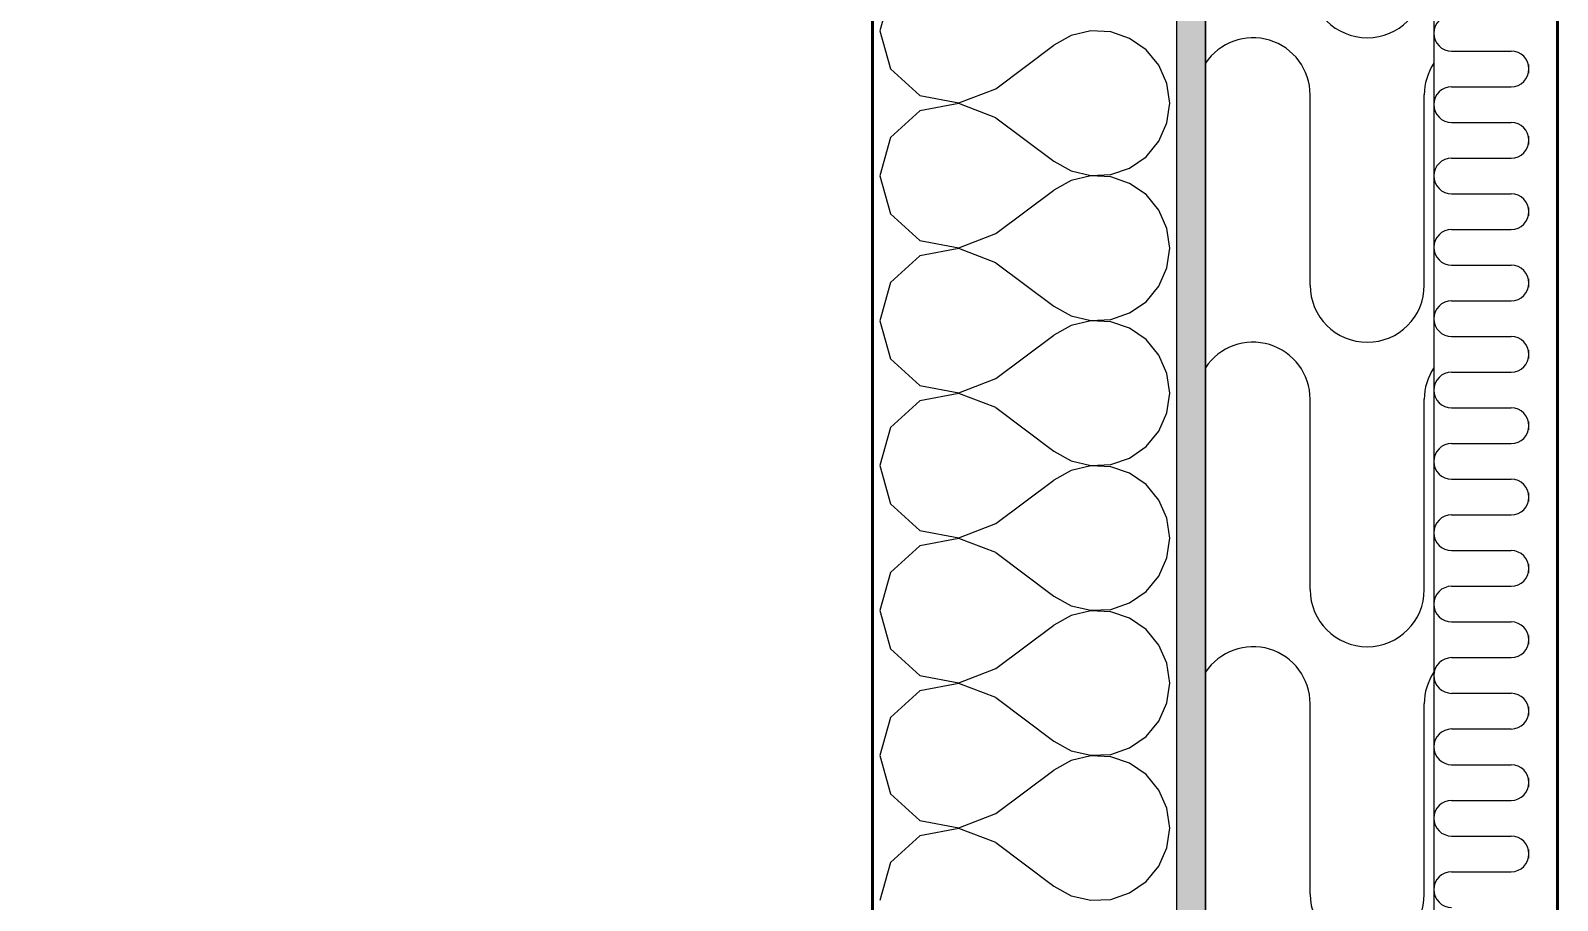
# Model space of a CAD drawing. Header units: millimetres. Extents: x -3100 to 17162, y -19566 to 10100.
# Drawn here: x -803 to 0, y 2629 to 3086 of the extents above; entities that cross this region are included whole.
import ezdxf

# ---------------------------------------------------------------- set-up
doc = ezdxf.new("R2010")
doc.units = ezdxf.units.MM
doc.header["$MEASUREMENT"] = 0
doc.linetypes.add('Wipeout_Contour', pattern=[1000, 0, -1000])
for name, color, linetype in [('Externí - moduly', 7, 'Continuous'), ('Konstrukce - svislé nosné', 7, 'Continuous'), ('Konstrukce – Dělicí čáry vrstev', 7, 'Continuous'), ('Kóty - SP', 7, 'Continuous'), ('Výplně – Řezové', 7, 'Continuous')]:
    doc.layers.add(name, color=color, linetype=linetype)
doc.styles.add('GENEROVANÝ_STYL_1', font='Arial.ttf')
doc.dimstyles.new('GENEROVANÝ_STYL__1', dxfattribs={"dimtxt": 134.999996, "dimasz": 114, "dimexe": 0.18, "dimexo": 0.0625, "dimgap": 0, "dimtad": 1, "dimtih": 1, "dimtoh": 1, "dimdec": 0, "dimzin": 0, "dimdsep": 46, "dimtxsty": 'GENEROVANÝ_STYL_1', "dimblk": 'ARROWHEAD_2', "dimblk1": 'ARROWHEAD_2', "dimblk2": 'ARROWHEAD_2', "dimcen": 0.09, "dimse1": 1, "dimse2": 1, "dimclrd": 256, "dimclre": 256, "dimclrt": 256, "dimazin": 0, "dimtfac": 1, "dimtdec": 4, "dimtmove": 0, "dimatfit": 3, "dimfxl": 1, "dimtolj": 1, "dimtzin": 0, "dimarcsym": 0})
doc.dimstyles.new('GENEROVANÝ_STYL__2', dxfattribs={"dimtxt": 134.999996, "dimasz": 114, "dimexe": 0.18, "dimexo": 0.0625, "dimgap": 0, "dimtad": 1, "dimdec": 0, "dimzin": 0, "dimdsep": 46, "dimtxsty": 'GENEROVANÝ_STYL_1', "dimblk": 'ARROWHEAD_2', "dimblk1": 'ARROWHEAD_2', "dimblk2": 'ARROWHEAD_2', "dimcen": 0.09, "dimse1": 1, "dimse2": 1, "dimclrd": 256, "dimclre": 256, "dimclrt": 256, "dimazin": 0, "dimtfac": 1, "dimtdec": 4, "dimtmove": 0, "dimatfit": 3, "dimfxl": 1, "dimtolj": 1, "dimtzin": 0, "dimarcsym": 0})
doc.dimstyles.new('GENEROVANÝ_STYL__3', dxfattribs={"dimtxt": 134.999996, "dimasz": 114, "dimexe": 0.18, "dimexo": 0.0625, "dimgap": 0, "dimtad": 1, "dimdec": 0, "dimzin": 0, "dimdsep": 46, "dimtxsty": 'GENEROVANÝ_STYL_1', "dimblk": 'ARROWHEAD_2', "dimblk1": 'ARROWHEAD_2', "dimblk2": 'ARROWHEAD_2', "dimcen": 0.09, "dimse1": 1, "dimse2": 1, "dimclrd": 256, "dimclre": 256, "dimclrt": 256, "dimazin": 0, "dimtfac": 1, "dimtdec": 4, "dimtmove": 2, "dimatfit": 3, "dimfxl": 1, "dimtolj": 1, "dimtzin": 0, "dimarcsym": 0})
pattern_1 = [(0, (0, 0), (0, 56.25), [0, -56.25])]

# ---------------------------------------------------------------- blocks, each defined once
blk = doc.blocks.new('*X33')
at = {"layer": 'Výplně – Řezové', "color": 53, "linetype": 'Continuous', "lineweight": 13, "true_color": 0xeccf4f}
for p, q in [((-113.36, 3085.01), (-119.86, 3094.74)), ((-111.07, 3073.52), (-113.36, 3085.01)), ((-113.36, 3062.04), (-111.07, 3073.52)), ((-119.86, 3052.31), (-113.36, 3062.04)), ((-129.59, 3045.81), (-119.86, 3052.31)), ((-185, 3043.52), (-141.07, 3043.52)), ((-141.07, 3043.52), (-129.59, 3045.81)), ((-81.07, 3043.52), (-92.55, 3041.24)), ((-81.07, 3043.52), (-65, 3043.52)), ((-102.29, 3034.74), (-108.79, 3025.01)), ((-92.55, 3041.24), (-102.29, 3034.74)), ((-108.79, 3025.01), (-111.07, 3013.52)), ((-111.07, 3013.52), (-108.79, 3002.04)), ((-108.79, 3002.04), (-102.29, 2992.31)), ((-102.29, 2992.31), (-92.55, 2985.81)), ((-92.55, 2985.81), (-81.07, 2983.52)), ((-185, 2983.52), (-141.07, 2983.52)), ((-129.59, 2981.24), (-141.07, 2983.52)), ((-119.86, 2974.74), (-129.59, 2981.24)), ((-81.07, 2983.52), (-65, 2983.52)), ((-113.36, 2965.01), (-119.86, 2974.74)), ((-111.07, 2953.52), (-113.36, 2965.01)), ((-113.36, 2942.04), (-111.07, 2953.52)), ((-119.86, 2932.31), (-113.36, 2942.04)), ((-129.59, 2925.81), (-119.86, 2932.31)), ((-185, 2923.52), (-141.07, 2923.52)), ((-141.07, 2923.52), (-129.59, 2925.81)), ((-81.07, 2923.52), (-92.55, 2921.24)), ((-81.07, 2923.52), (-65, 2923.52)), ((-102.29, 2914.74), (-108.79, 2905.01)), ((-92.55, 2921.24), (-102.29, 2914.74)), ((-108.79, 2905.01), (-111.07, 2893.52)), ((-111.07, 2893.52), (-108.79, 2882.04)), ((-108.79, 2882.04), (-102.29, 2872.31)), ((-102.29, 2872.31), (-92.55, 2865.81)), ((-92.55, 2865.81), (-81.07, 2863.52)), ((-185, 2863.52), (-141.07, 2863.52)), ((-129.59, 2861.24), (-141.07, 2863.52)), ((-119.86, 2854.74), (-129.59, 2861.24)), ((-81.07, 2863.52), (-65, 2863.52)), ((-113.36, 2845.01), (-119.86, 2854.74)), ((-111.07, 2833.52), (-113.36, 2845.01)), ((-113.36, 2822.04), (-111.07, 2833.52)), ((-119.86, 2812.31), (-113.36, 2822.04)), ((-129.59, 2805.81), (-119.86, 2812.31)), ((-185, 2803.52), (-141.07, 2803.52)), ((-141.07, 2803.52), (-129.59, 2805.81)), ((-92.55, 2801.24), (-102.29, 2794.74)), ((-81.07, 2803.52), (-92.55, 2801.24)), ((-81.07, 2803.52), (-65, 2803.52)), ((-102.29, 2794.74), (-108.79, 2785.01)), ((-108.79, 2785.01), (-111.07, 2773.52)), ((-111.07, 2773.52), (-108.79, 2762.04)), ((-108.79, 2762.04), (-102.29, 2752.31)), ((-102.29, 2752.31), (-92.55, 2745.81)), ((-92.55, 2745.81), (-81.07, 2743.52)), ((-185, 2743.52), (-141.07, 2743.52)), ((-129.59, 2741.24), (-141.07, 2743.52)), ((-119.86, 2734.74), (-129.59, 2741.24)), ((-81.07, 2743.52), (-65, 2743.52)), ((-113.36, 2725.01), (-119.86, 2734.74)), ((-111.07, 2713.52), (-113.36, 2725.01)), ((-113.36, 2702.04), (-111.07, 2713.52)), ((-119.86, 2692.31), (-113.36, 2702.04)), ((-129.59, 2685.81), (-119.86, 2692.31)), ((-185, 2683.52), (-141.07, 2683.52)), ((-141.07, 2683.52), (-129.59, 2685.81)), ((-92.55, 2681.24), (-102.29, 2674.74)), ((-81.07, 2683.52), (-92.55, 2681.24)), ((-81.07, 2683.52), (-65, 2683.52)), ((-102.29, 2674.74), (-108.79, 2665.01)), ((-108.79, 2665.01), (-111.07, 2653.52)), ((-111.07, 2653.52), (-108.79, 2642.04)), ((-108.79, 2642.04), (-102.29, 2632.31)), ((-102.29, 2632.31), (-92.55, 2625.81))]:
    blk.add_line(p, q, dxfattribs=at)
blk = doc.blocks.new('výplň_1')
at = {"color": 254, "linetype": 'Wipeout_Contour', "lineweight": 0, "ltscale": 9352.753323}
blk.add_wipeout([(-65, 4189), (-185, 4189), (-185, -465), (-65, -465)], dxfattribs=at).dxf.layer = 'Výplně – Řezové'
at = {"layer": 'Výplně – Řezové', "color": 7, "linetype": 'Continuous', "lineweight": 13, "flags": 128}
blk.add_lwpolyline([(-65, 4189), (-65, -465), (-185, -465), (-185, 4189)], close=True, dxfattribs=at)
at = {"layer": 'Výplně – Řezové', "color": 53, "linetype": 'Continuous', "lineweight": 13, "true_color": 0xeccf4f}
blk.add_blockref('*X33', (0, 0), dxfattribs=at)
blk = doc.blocks.new('*X185')
at = {"layer": 'Výplně – Řezové', "color": 53, "linetype": 'Continuous', "lineweight": 13, "true_color": 0xeccf4f}
for p, q in [((-55.63, 3075), (-24.38, 3075)), ((-55.63, 3056.25), (-24.38, 3056.25)), ((-55.63, 3037.5), (-24.38, 3037.5)), ((-55.63, 3018.75), (-24.38, 3018.75)), ((-55.63, 3000), (-24.38, 3000)), ((-55.63, 2981.25), (-24.38, 2981.25)), ((-55.63, 2962.5), (-24.38, 2962.5)), ((-55.63, 2943.75), (-24.38, 2943.75)), ((-55.63, 2925), (-24.38, 2925)), ((-55.63, 2906.25), (-24.38, 2906.25)), ((-55.63, 2887.5), (-24.38, 2887.5)), ((-55.63, 2868.75), (-24.38, 2868.75)), ((-55.63, 2850), (-24.38, 2850)), ((-55.63, 2831.25), (-24.38, 2831.25)), ((-55.63, 2812.5), (-24.38, 2812.5)), ((-55.63, 2793.75), (-24.38, 2793.75)), ((-55.63, 2775), (-24.38, 2775)), ((-55.63, 2756.25), (-24.38, 2756.25)), ((-55.63, 2737.5), (-24.38, 2737.5)), ((-55.63, 2718.75), (-24.38, 2718.75)), ((-55.63, 2700), (-24.38, 2700)), ((-55.63, 2681.25), (-24.38, 2681.25)), ((-55.63, 2662.5), (-24.38, 2662.5)), ((-55.63, 2643.75), (-24.38, 2643.75))]:
    blk.add_line(p, q, dxfattribs=at)
for centre, start, end in [((-55.63, 3084.37), 90, 270), ((-24.38, 3065.62), 270, 90), ((-55.63, 3046.87), 90, 270), ((-24.38, 3028.12), 270, 90), ((-55.63, 3009.37), 90, 270), ((-24.38, 2990.62), 270, 90), ((-55.63, 2971.87), 90, 270), ((-24.38, 2953.12), 270, 90), ((-55.63, 2934.37), 90, 270), ((-24.38, 2915.62), 270, 90), ((-55.63, 2896.87), 90, 270), ((-24.38, 2878.12), 270, 90), ((-55.63, 2859.37), 90, 270), ((-24.38, 2840.62), 270, 90), ((-55.63, 2821.87), 90, 270), ((-24.38, 2803.12), 270, 90), ((-55.63, 2784.37), 90, 270), ((-24.38, 2765.62), 270, 90), ((-55.63, 2746.87), 90, 270), ((-24.38, 2728.12), 270, 90), ((-55.63, 2709.37), 90, 270), ((-24.38, 2690.62), 270, 90), ((-55.63, 2671.87), 90, 270), ((-24.38, 2653.12), 270, 90), ((-55.63, 2634.37), 90, 270)]:
    blk.add_arc(centre, 9.38, start, end, dxfattribs=at)
blk = doc.blocks.new('*X189')
at = {"layer": 'Výplně – Řezové', "color": 53, "linetype": 'Continuous', "lineweight": 13, "true_color": 0xeccf4f}
for p, q in [((-183.29, 3091.11), (-185, 3082.5)), ((-185, 3082.5), (-183.29, 3073.89)), ((-183.29, 3073.89), (-178.41, 3066.59)), ((-178.41, 3066.59), (-171.11, 3061.71)), ((-171.11, 3061.71), (-162.5, 3060)), ((-162.5, 3060), (-87.5, 3060)), ((-78.89, 3058.29), (-87.5, 3060)), ((-71.59, 3053.41), (-78.89, 3058.29)), ((-66.71, 3046.11), (-71.59, 3053.41)), ((-65, 3037.5), (-66.71, 3046.11)), ((-66.71, 3028.89), (-65, 3037.5)), ((-71.59, 3021.59), (-66.71, 3028.89)), ((-78.89, 3016.71), (-71.59, 3021.59)), ((-171.11, 3013.29), (-178.41, 3008.41)), ((-162.5, 3015), (-171.11, 3013.29)), ((-162.5, 3015), (-87.5, 3015)), ((-87.5, 3015), (-78.89, 3016.71)), ((-178.41, 3008.41), (-183.29, 3001.11)), ((-183.29, 3001.11), (-185, 2992.5)), ((-185, 2992.5), (-183.29, 2983.89)), ((-183.29, 2983.89), (-178.41, 2976.59)), ((-178.41, 2976.59), (-171.11, 2971.71)), ((-171.11, 2971.71), (-162.5, 2970)), ((-162.5, 2970), (-87.5, 2970)), ((-78.89, 2968.29), (-87.5, 2970)), ((-71.59, 2963.41), (-78.89, 2968.29)), ((-66.71, 2956.11), (-71.59, 2963.41)), ((-65, 2947.5), (-66.71, 2956.11)), ((-66.71, 2938.89), (-65, 2947.5)), ((-71.59, 2931.59), (-66.71, 2938.89)), ((-78.89, 2926.71), (-71.59, 2931.59)), ((-171.11, 2923.29), (-178.41, 2918.41)), ((-162.5, 2925), (-171.11, 2923.29)), ((-162.5, 2925), (-87.5, 2925)), ((-87.5, 2925), (-78.89, 2926.71)), ((-178.41, 2918.41), (-183.29, 2911.11)), ((-183.29, 2911.11), (-185, 2902.5)), ((-185, 2902.5), (-183.29, 2893.89)), ((-183.29, 2893.89), (-178.41, 2886.59)), ((-178.41, 2886.59), (-171.11, 2881.71)), ((-171.11, 2881.71), (-162.5, 2880)), ((-162.5, 2880), (-87.5, 2880)), ((-78.89, 2878.29), (-87.5, 2880)), ((-71.59, 2873.41), (-78.89, 2878.29)), ((-66.71, 2866.11), (-71.59, 2873.41)), ((-65, 2857.5), (-66.71, 2866.11)), ((-66.71, 2848.89), (-65, 2857.5)), ((-78.89, 2836.71), (-71.59, 2841.59)), ((-71.59, 2841.59), (-66.71, 2848.89)), ((-171.11, 2833.29), (-178.41, 2828.41)), ((-162.5, 2835), (-171.11, 2833.29)), ((-162.5, 2835), (-87.5, 2835)), ((-87.5, 2835), (-78.89, 2836.71)), ((-178.41, 2828.41), (-183.29, 2821.11)), ((-183.29, 2821.11), (-185, 2812.5)), ((-185, 2812.5), (-183.29, 2803.89)), ((-183.29, 2803.89), (-178.41, 2796.59)), ((-178.41, 2796.59), (-171.11, 2791.71)), ((-171.11, 2791.71), (-162.5, 2790)), ((-162.5, 2790), (-87.5, 2790)), ((-78.89, 2788.29), (-87.5, 2790)), ((-71.59, 2783.41), (-78.89, 2788.29)), ((-66.71, 2776.11), (-71.59, 2783.41)), ((-65, 2767.5), (-66.71, 2776.11)), ((-66.71, 2758.89), (-65, 2767.5)), ((-71.59, 2751.59), (-66.71, 2758.89)), ((-162.5, 2745), (-171.11, 2743.29)), ((-162.5, 2745), (-87.5, 2745)), ((-87.5, 2745), (-78.89, 2746.71)), ((-78.89, 2746.71), (-71.59, 2751.59)), ((-178.41, 2738.41), (-183.29, 2731.11)), ((-171.11, 2743.29), (-178.41, 2738.41)), ((-183.29, 2731.11), (-185, 2722.5)), ((-185, 2722.5), (-183.29, 2713.89)), ((-183.29, 2713.89), (-178.41, 2706.59)), ((-178.41, 2706.59), (-171.11, 2701.71)), ((-171.11, 2701.71), (-162.5, 2700)), ((-162.5, 2700), (-87.5, 2700)), ((-78.89, 2698.29), (-87.5, 2700)), ((-71.59, 2693.41), (-78.89, 2698.29)), ((-66.71, 2686.11), (-71.59, 2693.41)), ((-65, 2677.5), (-66.71, 2686.11)), ((-66.71, 2668.89), (-65, 2677.5)), ((-71.59, 2661.59), (-66.71, 2668.89)), ((-87.5, 2655), (-78.89, 2656.71)), ((-78.89, 2656.71), (-71.59, 2661.59)), ((-171.11, 2653.29), (-178.41, 2648.41)), ((-162.5, 2655), (-171.11, 2653.29)), ((-162.5, 2655), (-87.5, 2655)), ((-183.29, 2641.11), (-185, 2632.5)), ((-178.41, 2648.41), (-183.29, 2641.11)), ((-185, 2632.5), (-183.29, 2623.89))]:
    blk.add_line(p, q, dxfattribs=at)
blk = doc.blocks.new('*X195')
at = {"layer": 'Výplně – Řezové', "color": 53, "linetype": 'Continuous', "lineweight": 13, "true_color": 0xeccf4f}
for p, q in [((-350.5, 3105.74), (-356.19, 3085.71)), ((-356.19, 3085.71), (-350.5, 3065.69)), ((-255.56, 3083.18), (-264.76, 3078.1)), ((-245.33, 3085.56), (-255.56, 3083.18)), ((-234.83, 3085.05), (-245.33, 3085.56)), ((-224.87, 3081.69), (-234.83, 3085.05)), ((-295.24, 3055.24), (-264.76, 3078.1)), ((-216.21, 3075.74), (-224.87, 3081.69)), ((-209.5, 3067.65), (-216.21, 3075.74)), ((-205.26, 3058.03), (-209.5, 3067.65)), ((-350.5, 3065.69), (-335.13, 3051.64)), ((-203.81, 3047.62), (-205.26, 3058.03)), ((-335.13, 3051.64), (-314.67, 3047.77)), ((-314.67, 3047.77), (-295.24, 3055.24)), ((-335.13, 3043.6), (-350.5, 3029.55)), ((-314.67, 3047.47), (-335.13, 3043.6)), ((-295.24, 3040), (-314.67, 3047.47)), ((-205.26, 3037.21), (-203.81, 3047.62)), ((-295.24, 3040), (-264.76, 3017.14)), ((-209.5, 3027.59), (-205.26, 3037.21)), ((-350.5, 3029.55), (-356.19, 3009.52)), ((-216.21, 3019.5), (-209.5, 3027.59)), ((-224.87, 3013.55), (-216.21, 3019.5)), ((-264.76, 3017.14), (-255.56, 3012.06)), ((-255.56, 3012.06), (-245.33, 3009.68)), ((-245.33, 3009.68), (-234.83, 3010.19)), ((-234.83, 3010.19), (-224.87, 3013.55)), ((-356.19, 3009.52), (-350.5, 2989.5)), ((-295.24, 2979.05), (-264.76, 3001.9)), ((-255.56, 3006.99), (-264.76, 3001.9)), ((-245.33, 3009.37), (-255.56, 3006.99)), ((-234.83, 3008.86), (-245.33, 3009.37)), ((-224.87, 3005.5), (-234.83, 3008.86)), ((-216.21, 2999.55), (-224.87, 3005.5)), ((-209.5, 2991.46), (-216.21, 2999.55)), ((-350.5, 2989.5), (-335.13, 2975.45)), ((-205.26, 2981.84), (-209.5, 2991.46)), ((-314.67, 2971.58), (-295.24, 2979.05)), ((-203.81, 2971.43), (-205.26, 2981.84)), ((-335.13, 2975.45), (-314.67, 2971.58)), ((-314.67, 2971.27), (-335.13, 2967.41)), ((-295.24, 2963.81), (-314.67, 2971.27)), ((-205.26, 2961.02), (-203.81, 2971.43)), ((-335.13, 2967.41), (-350.5, 2953.36)), ((-295.24, 2963.81), (-264.76, 2940.95)), ((-209.5, 2951.4), (-205.26, 2961.02)), ((-350.5, 2953.36), (-356.19, 2933.33)), ((-216.21, 2943.31), (-209.5, 2951.4)), ((-264.76, 2940.95), (-255.56, 2935.87)), ((-224.87, 2937.36), (-216.21, 2943.31)), ((-356.19, 2933.33), (-350.5, 2913.31)), ((-255.56, 2930.8), (-264.76, 2925.71)), ((-255.56, 2935.87), (-245.33, 2933.49)), ((-245.33, 2933.18), (-255.56, 2930.8)), ((-245.33, 2933.49), (-234.83, 2934)), ((-234.83, 2932.67), (-245.33, 2933.18)), ((-234.83, 2934), (-224.87, 2937.36)), ((-224.87, 2929.31), (-234.83, 2932.67)), ((-295.24, 2902.86), (-264.76, 2925.71)), ((-216.21, 2923.36), (-224.87, 2929.31)), ((-209.5, 2915.27), (-216.21, 2923.36)), ((-205.26, 2905.65), (-209.5, 2915.27)), ((-350.5, 2913.31), (-335.13, 2899.26)), ((-203.81, 2895.24), (-205.26, 2905.65)), ((-335.13, 2899.26), (-314.67, 2895.39)), ((-314.67, 2895.39), (-295.24, 2902.86)), ((-335.13, 2891.22), (-350.5, 2877.17)), ((-314.67, 2895.08), (-335.13, 2891.22)), ((-295.24, 2887.62), (-314.67, 2895.08)), ((-205.26, 2884.83), (-203.81, 2895.24)), ((-295.24, 2887.62), (-264.76, 2864.76)), ((-209.5, 2875.21), (-205.26, 2884.83)), ((-350.5, 2877.17), (-356.19, 2857.14)), ((-216.21, 2867.12), (-209.5, 2875.21)), ((-224.87, 2861.16), (-216.21, 2867.12)), ((-264.76, 2864.76), (-255.56, 2859.68)), ((-255.56, 2859.68), (-245.33, 2857.3)), ((-245.33, 2857.3), (-234.83, 2857.81)), ((-234.83, 2857.81), (-224.87, 2861.16)), ((-356.19, 2857.14), (-350.5, 2837.12)), ((-295.24, 2826.67), (-264.76, 2849.52)), ((-255.56, 2854.61), (-264.76, 2849.52)), ((-245.33, 2856.99), (-255.56, 2854.61)), ((-234.83, 2856.48), (-245.33, 2856.99)), ((-224.87, 2853.12), (-234.83, 2856.48)), ((-216.21, 2847.17), (-224.87, 2853.12)), ((-209.5, 2839.08), (-216.21, 2847.17)), ((-350.5, 2837.12), (-335.13, 2823.07)), ((-205.26, 2829.46), (-209.5, 2839.08)), ((-314.67, 2819.2), (-295.24, 2826.67)), ((-203.81, 2819.05), (-205.26, 2829.46)), ((-335.13, 2823.07), (-314.67, 2819.2)), ((-314.67, 2818.89), (-335.13, 2815.03)), ((-295.24, 2811.43), (-314.67, 2818.89)), ((-205.26, 2808.64), (-203.81, 2819.05)), ((-335.13, 2815.03), (-350.5, 2800.98)), ((-295.24, 2811.43), (-264.76, 2788.57)), ((-209.5, 2799.02), (-205.26, 2808.64)), ((-350.5, 2800.98), (-356.19, 2780.95)), ((-216.21, 2790.93), (-209.5, 2799.02)), ((-264.76, 2788.57), (-255.56, 2783.49)), ((-224.87, 2784.97), (-216.21, 2790.93)), ((-356.19, 2780.95), (-350.5, 2760.92)), ((-255.56, 2778.42), (-264.76, 2773.33)), ((-255.56, 2783.49), (-245.33, 2781.11)), ((-245.33, 2780.8), (-255.56, 2778.42)), ((-245.33, 2781.11), (-234.83, 2781.62)), ((-234.83, 2780.29), (-245.33, 2780.8)), ((-234.83, 2781.62), (-224.87, 2784.97)), ((-224.87, 2776.93), (-234.83, 2780.29)), ((-295.24, 2750.48), (-264.76, 2773.33)), ((-216.21, 2770.98), (-224.87, 2776.93)), ((-209.5, 2762.88), (-216.21, 2770.98)), ((-205.26, 2753.27), (-209.5, 2762.88)), ((-350.5, 2760.92), (-335.13, 2746.88)), ((-203.81, 2742.86), (-205.26, 2753.27)), ((-335.13, 2746.88), (-314.67, 2743.01)), ((-314.67, 2743.01), (-295.24, 2750.48)), ((-335.13, 2738.84), (-350.5, 2724.79)), ((-314.67, 2742.7), (-335.13, 2738.84)), ((-295.24, 2735.24), (-314.67, 2742.7)), ((-205.26, 2732.45), (-203.81, 2742.86)), ((-295.24, 2735.24), (-264.76, 2712.38)), ((-209.5, 2722.83), (-205.26, 2732.45)), ((-350.5, 2724.79), (-356.19, 2704.76)), ((-216.21, 2714.74), (-209.5, 2722.83)), ((-224.87, 2708.78), (-216.21, 2714.74)), ((-264.76, 2712.38), (-255.56, 2707.29)), ((-255.56, 2707.29), (-245.33, 2704.92)), ((-245.33, 2704.92), (-234.83, 2705.43)), ((-234.83, 2705.43), (-224.87, 2708.78)), ((-356.19, 2704.76), (-350.5, 2684.73)), ((-295.24, 2674.29), (-264.76, 2697.14)), ((-255.56, 2702.23), (-264.76, 2697.14)), ((-245.33, 2704.61), (-255.56, 2702.23)), ((-234.83, 2704.1), (-245.33, 2704.61)), ((-224.87, 2700.74), (-234.83, 2704.1)), ((-216.21, 2694.79), (-224.87, 2700.74)), ((-209.5, 2686.69), (-216.21, 2694.79)), ((-350.5, 2684.73), (-335.13, 2670.69)), ((-205.26, 2677.08), (-209.5, 2686.69)), ((-314.67, 2666.82), (-295.24, 2674.29)), ((-203.81, 2666.67), (-205.26, 2677.08)), ((-335.13, 2670.69), (-314.67, 2666.82)), ((-314.67, 2666.51), (-335.13, 2662.64)), ((-295.24, 2659.05), (-314.67, 2666.51)), ((-205.26, 2656.26), (-203.81, 2666.67)), ((-335.13, 2662.64), (-350.5, 2648.6)), ((-295.24, 2659.05), (-264.76, 2636.19)), ((-350.5, 2648.6), (-356.19, 2628.57)), ((-209.5, 2646.64), (-205.26, 2656.26)), ((-216.21, 2638.55), (-209.5, 2646.64)), ((-264.76, 2636.19), (-255.56, 2631.1)), ((-234.83, 2629.23), (-224.87, 2632.59)), ((-224.87, 2632.59), (-216.21, 2638.55)), ((-255.56, 2631.1), (-245.33, 2628.73)), ((-245.33, 2628.73), (-234.83, 2629.23))]:
    blk.add_line(p, q, dxfattribs=at)
blk = doc.blocks.new('Zeď_10', base_point=(0, 7400))
at = {"color": 254, "linetype": 'Wipeout_Contour', "lineweight": 0, "ltscale": 7016.246685}
blk.add_wipeout([(0, 0), (0, 3500), (-15, 3500), (-15, 0)], dxfattribs=at).dxf.layer = 'Výplně – Řezové'
at = {"layer": 'Výplně – Řezové', "linetype": 'Continuous', "lineweight": 13, "true_color": 0xa8a8a8}
h = blk.add_hatch(dxfattribs=at)
h.set_pattern_fill('Sádra', color=253, style=0, pattern_type=2)
h.set_pattern_definition(pattern_1)
h.paths.add_polyline_path([(0, 0), (0, 3500), (-15, 3500), (-15, 0)])
at = {"layer": 'Konstrukce - svislé nosné', "color": 7, "linetype": 'Continuous', "lineweight": 40, "flags": 128}
blk.add_lwpolyline([(0, 0), (0, 3500)], dxfattribs=at)
at = {"color": 254, "linetype": 'Wipeout_Contour', "lineweight": 0, "ltscale": 7119.156329}
blk.add_wipeout([(-15, -15), (-15, 3515), (-65, 3515), (-65, -15)], dxfattribs=at).dxf.layer = 'Výplně – Řezové'
at = {"layer": 'Konstrukce - svislé nosné', "color": 7, "lineweight": 40}
blk.add_blockref('*X185', (0, 0), dxfattribs=at)
at = {"color": 254, "linetype": 'Wipeout_Contour', "lineweight": 0, "ltscale": 8693.197565}
blk.add_wipeout([(-185, -65), (-65, -65), (-65, 4200), (-185, 4200)], dxfattribs=at).dxf.layer = 'Výplně – Řezové'
at = {"layer": 'Konstrukce – Dělicí čáry vrstev', "color": 7, "linetype": 'Continuous', "lineweight": 13}
blk.add_line((-65, -65), (-65, 4200), dxfattribs=at)
at = {"layer": 'Konstrukce - svislé nosné', "color": 7, "lineweight": 40}
blk.add_blockref('*X189', (0, 0), dxfattribs=at)
at = {"color": 254, "linetype": 'Wipeout_Contour', "lineweight": 0, "ltscale": 8943.565882}
blk.add_wipeout([(-200, -185), (-185, -185), (-185, 4200), (-200, 4200)], dxfattribs=at).dxf.layer = 'Výplně – Řezové'
at = {"layer": 'Výplně – Řezové', "linetype": 'Continuous', "lineweight": 13, "true_color": 0xa8a8a8}
h = blk.add_hatch(dxfattribs=at)
h.set_pattern_fill('Sádra', color=253, style=0, pattern_type=2)
h.set_pattern_definition(pattern_1)
h.paths.add_polyline_path([(-200, -185), (-185, -185), (-185, 4200), (-200, 4200)])
at = {"layer": 'Konstrukce – Dělicí čáry vrstev', "color": 7, "linetype": 'Continuous', "lineweight": 13}
blk.add_line((-185, -185), (-185, 4200), dxfattribs=at)
at = {"color": 254, "linetype": 'Wipeout_Contour', "lineweight": 0, "ltscale": 9115.443639}
blk.add_wipeout([(-360, -200), (-200, -200), (-200, 4200), (-360, 4200)], dxfattribs=at).dxf.layer = 'Výplně – Řezové'
at = {"layer": 'Konstrukce - svislé nosné', "color": 7, "linetype": 'Continuous', "lineweight": 40, "flags": 128}
blk.add_lwpolyline([(-360, 4200), (-360, -760)], dxfattribs=at)
at = {"layer": 'Konstrukce – Dělicí čáry vrstev', "color": 7, "linetype": 'Continuous', "lineweight": 13}
blk.add_line((-200, -200), (-200, 4200), dxfattribs=at)
at = {"layer": 'Konstrukce - svislé nosné', "color": 7, "lineweight": 40}
blk.add_blockref('*X195', (0, 0), dxfattribs=at)
blk = doc.blocks.new('*X321')
at = {"layer": 'Výplně – Řezové', "color": 53, "linetype": 'Continuous', "lineweight": 13, "true_color": 0xeccf4f}
for p, q in [((-130, 2952), (-130, 3052)), ((-70, 2952), (-70, 3052)), ((-130, 2792), (-130, 2892)), ((-70, 2792), (-70, 2892)), ((-130, 2632), (-130, 2732)), ((-70, 2632), (-70, 2732))]:
    blk.add_line(p, q, dxfattribs=at)
for centre, start, end in [((-100, 3112), 180, 0), ((-160, 3052), 0, 146.44346), ((-40, 3052), 146.44353, 180), ((-100, 2952), 180, 0), ((-160, 2892), 0, 146.44346), ((-40, 2892), 146.44353, 180), ((-100, 2792), 180, 0), ((-160, 2732), 0, 146.44346), ((-40, 2732), 146.44352, 180), ((-100, 2632), 180, 0)]:
    blk.add_arc(centre, 30, start, end, dxfattribs=at)
blk = doc.blocks.new('výplň_2')
at = {"color": 254, "linetype": 'Wipeout_Contour', "lineweight": 0, "ltscale": 11218.261027}
blk.add_wipeout([(-185, -585), (285, -585), (285, -200), (165, -200), (165, -465), (-65, -465), (-65, 4189), (-185, 4189)], dxfattribs=at).dxf.layer = 'Výplně – Řezové'
at = {"layer": 'Výplně – Řezové', "color": 7, "linetype": 'Continuous', "lineweight": 13, "flags": 128}
blk.add_lwpolyline([(-185, -585), (-185, 4189), (-65, 4189), (-65, -465), (165, -465), (165, -200), (285, -200), (285, -585)], close=True, dxfattribs=at)
at = {"layer": 'Výplně – Řezové', "color": 53, "linetype": 'Continuous', "lineweight": 13, "true_color": 0xeccf4f}
blk.add_blockref('*X321', (0, 0), dxfattribs=at)
blk = doc.blocks.new('*D340')
at = {"layer": 'Kóty - SP', "color": 146, "linetype": 'Continuous', "lineweight": 13, "true_color": 0x1a4f6e}
for p, q in [((-1745.51, 4243.3), (-1595.51, 4156.7)), ((-1558.01, 4200), (-1783.01, 4200)), ((-1670.51, -760), (-1670.51, 4200)), ((-1745.51, -716.7), (-1595.51, -803.3)), ((-1558.01, -760), (-1783.01, -760))]:
    blk.add_line(p, q, dxfattribs=at)
at = {"layer": 'Kóty - SP', "color": 146, "lineweight": 13, "true_color": 0x1a4f6e, "insert": (-1697.51, 1488.35), "char_height": 135, "attachment_point": 7, "rotation": 90, "style": 'GENEROVANÝ_STYL_1'}
blk.add_mtext('\\A1;{\\pql;\\fArial|b0|i0|c0|p0;\\W1.000000;4\xa0960}', dxfattribs=at)
blk = doc.blocks.new('ARROWHEAD_2')
at = {"color": 0, "linetype": 'Continuous', "lineweight": 0}
for p, q in [((-0.3781, -0.655), (0.3781, 0.655)), ((0, 0), (-1, 0))]:
    blk.add_line(p, q, dxfattribs=at)
blk = doc.blocks.new('*D345')
at = {"layer": 'Kóty - SP', "color": 146, "linetype": 'Continuous', "lineweight": 13, "true_color": 0x1a4f6e}
for p, q in [((-2170.51, 7760), (-2170.51, 7833.35)), ((-2095.51, 7716.7), (-2245.51, 7803.3)), ((-2058.01, 7760), (-2283.01, 7760)), ((-2170.51, -760), (-2170.51, 7760)), ((-2245.51, -716.7), (-2095.51, -803.3)), ((-2058.01, -760), (-2283.01, -760)), ((-2170.51, -9460), (-2170.51, -760))]:
    blk.add_line(p, q, dxfattribs=at)
at = {"layer": 'Kóty - SP', "color": 146, "lineweight": 13, "true_color": 0x1a4f6e, "insert": (-2197.51, 3359.6), "char_height": 135, "attachment_point": 7, "rotation": 90, "style": 'GENEROVANÝ_STYL_1'}
blk.add_mtext('\\A1;{\\pql;\\fArial|b0|i0|c0|p0;\\W1.000000;8\xa0520}', dxfattribs=at)
blk = doc.blocks.new('*D346')
at = {"layer": 'Kóty - SP', "color": 146, "linetype": 'Continuous', "lineweight": 13, "true_color": 0x1a4f6e}
for p, q in [((-2670.51, 7760), (-2670.51, 7833.35)), ((-2595.51, 7716.7), (-2745.51, 7803.3)), ((-2558.01, 7760), (-2783.01, 7760)), ((-2670.51, -9460), (-2670.51, 7760)), ((-2745.51, -9416.7), (-2595.51, -9503.3)), ((-2558.01, -9460), (-2783.01, -9460)), ((-2670.51, -9533.35), (-2670.51, -9460))]:
    blk.add_line(p, q, dxfattribs=at)
at = {"layer": 'Kóty - SP', "color": 146, "lineweight": 13, "true_color": 0x1a4f6e, "insert": (-2697.51, -1133.14), "char_height": 135, "attachment_point": 7, "rotation": 90, "style": 'GENEROVANÝ_STYL_1'}
blk.add_mtext('\\A1;{\\pql;\\fArial|b0|i0|c0|p0;\\W1.000000;17\xa0220}', dxfattribs=at)
blk = doc.blocks.new('*D412')
at = {"layer": 'Kóty - SP', "color": 146, "linetype": 'Continuous', "lineweight": 13, "true_color": 0x1a4f6e}
for p, q in [((-360, 993.29), (-360, 1218.29)), ((-316.7, 1180.79), (-403.3, 1030.79)), ((43.3, 1180.79), (-43.3, 1030.79)), ((-433.35, 1105.79), (-360, 1105.79)), ((-360, 1105.79), (0, 1105.79))]:
    blk.add_line(p, q, dxfattribs=at)
at = {"layer": 'Kóty - SP', "color": 146, "lineweight": 13, "true_color": 0x1a4f6e, "insert": (-712.25, 1132.79), "char_height": 135, "attachment_point": 7, "style": 'GENEROVANÝ_STYL_1'}
blk.add_mtext('\\A1;{\\pql;\\fArial|b0|i0|c0|p0;\\W1.000000;360}', dxfattribs=at)
blk = doc.blocks.new('*D413')
at = {"layer": 'Kóty - SP', "color": 146, "linetype": 'Continuous', "lineweight": 13, "true_color": 0x1a4f6e}
for p, q in [((0, 993.29), (0, 1218.29)), ((6000, 993.29), (6000, 1218.29)), ((43.3, 1180.79), (-43.3, 1030.79)), ((6043.3, 1180.79), (5956.7, 1030.79)), ((-360, 1105.79), (0, 1105.79)), ((0, 1105.79), (6000, 1105.79))]:
    blk.add_line(p, q, dxfattribs=at)
at = {"layer": 'Kóty - SP', "color": 146, "lineweight": 13, "true_color": 0x1a4f6e, "char_height": 135, "attachment_point": 7, "style": 'GENEROVANÝ_STYL_1'}
for s, insert in [('\\A1;{\\pql;\\fArial|b0|i0|c0|p0;\\W1.000000;6\xa0000}', (2613.89, 1132.79)), ('\\A1;{\\pql;\\fArial|b0|i0|c0|p0;\\W1.000000;100}', (5647.75, 1132.79))]:
    blk.add_mtext(s, dxfattribs=dict(at, insert=insert))
blk = doc.blocks.new('*D421')
at = {"layer": 'Kóty - SP', "color": 146, "linetype": 'Continuous', "lineweight": 13, "true_color": 0x1a4f6e}
for p, q in [((0, 1411.19), (0, 1636.19)), ((3100, 1411.19), (3100, 1636.19)), ((43.3, 1598.69), (-43.3, 1448.69)), ((3143.3, 1598.69), (3056.7, 1448.69)), ((-73.35, 1523.69), (0, 1523.69)), ((0, 1523.69), (3100, 1523.69))]:
    blk.add_line(p, q, dxfattribs=at)
at = {"layer": 'Kóty - SP', "color": 146, "lineweight": 13, "true_color": 0x1a4f6e, "insert": (1318.35, 1550.69), "char_height": 135, "attachment_point": 7, "style": 'GENEROVANÝ_STYL_1'}
blk.add_mtext('\\A1;{\\pql;\\fArial|b0|i0|c0|p0;\\W1.000000;3\xa0100}', dxfattribs=at)

msp = doc.modelspace()

# ---------------------------------------------------------------- block references
at = {"layer": 'Výplně – Řezové', "color": 53, "linetype": 'Continuous', "lineweight": 13, "true_color": 0xeccf4f}
msp.add_blockref('výplň_1', (0, 0), dxfattribs=at)

# ---------------------------------------------------------------- next in the draw order: block references
at = {"layer": 'Konstrukce - svislé nosné', "color": 7, "lineweight": 40}
msp.add_blockref('Zeď_10', (0, 7400), dxfattribs=at)

# ---------------------------------------------------------------- next in the draw order: block references
at = {"layer": 'Výplně – Řezové', "color": 53, "linetype": 'Continuous', "lineweight": 13, "true_color": 0xeccf4f}
msp.add_blockref('výplň_2', (0, 0), dxfattribs=at)

# ---------------------------------------------------------------- next in the draw order: dimensions: what is measured, and where the dimension line sits
at = {"layer": 'Kóty - SP', "color": 146, "linetype": 'Continuous', "lineweight": 13, "true_color": 0x1a4f6e}
for base, p2, dimstyle, picture, middle in [((-2170.51, 7760), (-360, 7760), 'GENEROVANÝ_STYL__3', '*D345', (-2265.01, 3598.02)), ((-1670.51, 4200), (-360, 4200), 'GENEROVANÝ_STYL__2', '*D340', (-1765.01, 1726.77))]:
    dim = msp.add_linear_dim(base=base, p1=(-360, -760), p2=p2, angle=90, dimstyle=dimstyle, dxfattribs=at)
    dim.commit()
    dim.dimension.update_dxf_attribs({"geometry": picture, "text_midpoint": middle, "dimtype": 160, "text_rotation": 90})

# ---------------------------------------------------------------- next in the draw order: hatches: boundary and pattern name
at = {"layer": 'Externí - moduly', "linetype": 'Continuous', "lineweight": 13}
msp.add_hatch(color=255, dxfattribs=at).paths.add_polyline_path([(-200, -600), (-200, 4189), (-185, 4189), (-185, -585), (285, -585), (285, -200), (300, -200), (300, -600)])

# ---------------------------------------------------------------- next in the draw order: linework, layer by layer
at = {"layer": 'Externí - moduly', "color": 7, "linetype": 'Continuous', "lineweight": 13, "flags": 128}
msp.add_lwpolyline([(-200, -600), (-200, 4189), (-185, 4189), (-185, -585), (285, -585), (285, -200), (300, -200), (300, -600)], close=True, dxfattribs=at)

# ---------------------------------------------------------------- next in the draw order: dimensions: what is measured, and where the dimension line sits
at = {"layer": 'Kóty - SP', "color": 146, "linetype": 'Continuous', "lineweight": 13, "true_color": 0x1a4f6e}
dim = msp.add_linear_dim(base=(-2670.51, 7760), p1=(11640, -9460), p2=(-360, 7760), angle=90, dimstyle='GENEROVANÝ_STYL__2', dxfattribs=at)
dim.commit()
dim.dimension.update_dxf_attribs({"geometry": '*D346', "text_midpoint": (-2765.01, -841.73), "dimtype": 160, "text_rotation": 90})
for base, p1, p2, picture, middle in [((0, 1105.79), (-360, -760), (0, 3500), '*D412', (-553.3, 1200.29)), ((6000, 1105.79), (0, 3500), (6000, 2900), '*D413', (2852.32, 1200.29)), ((3100, 1523.69), (0, 3500), (3100, 2900), '*D421', (1556.77, 1618.19))]:
    dim = msp.add_linear_dim(base=base, p1=p1, p2=p2, dimstyle='GENEROVANÝ_STYL__1', dxfattribs=at)
    dim.commit()
    dim.dimension.update_dxf_attribs({"geometry": picture, "text_midpoint": middle, "dimtype": 160})

doc.saveas('drawing.dxf')
